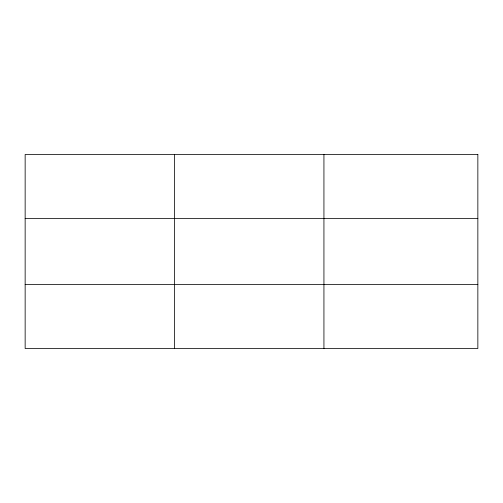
<?xml version="1.0" encoding="UTF-8"?>
<svg xmlns="http://www.w3.org/2000/svg" width="503" height="503" viewBox="0 0 503 503"><rect width="100%" height="100%" fill="white"/><g stroke="black" fill="none" stroke-linecap="round" stroke-linejoin="round"><path stroke-width="0.75" d="M174.541 154.484L174.541 348.516M323.932 154.484L323.932 348.516M25.15 218.516L477.85 218.516M25.15 284.484L477.85 284.484M477.85 154.484L477.85 348.516L25.15 348.516L25.15 154.484L477.85 154.484"/></g></svg>
